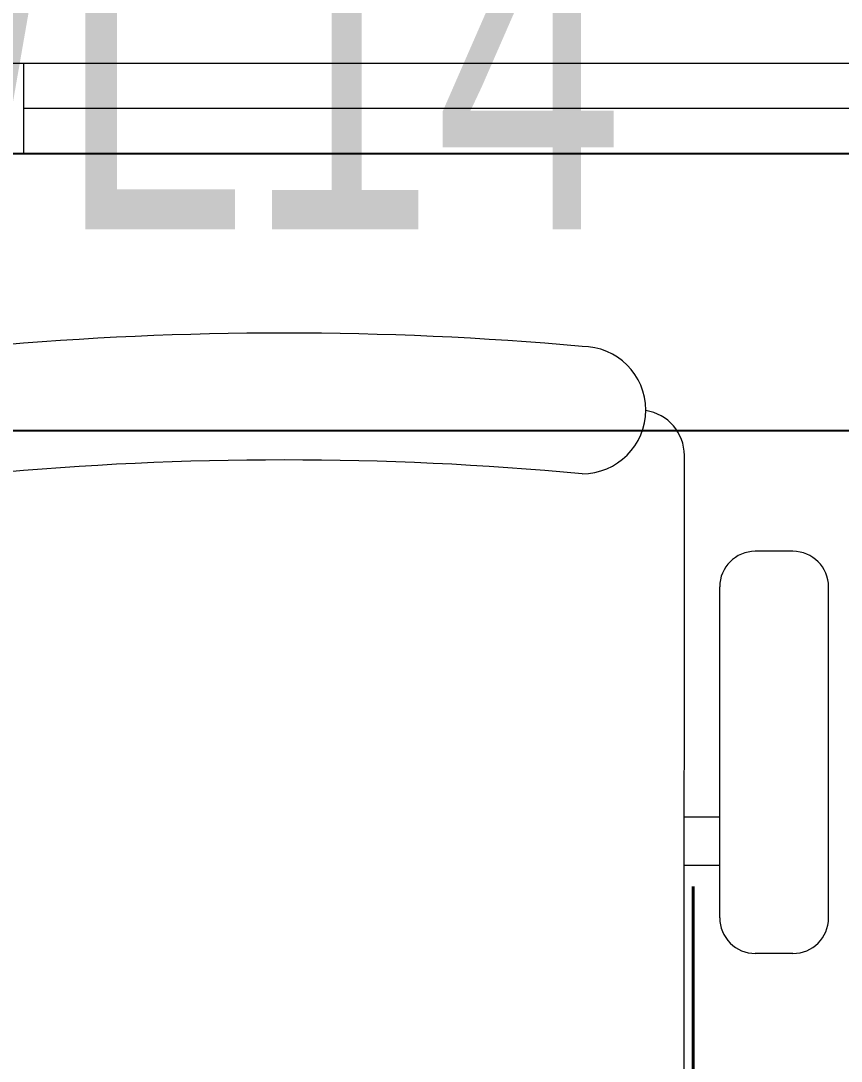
# Model space of a CAD drawing. Header units: inches. Extents: x -12418 to 183584, y -29325 to 19878.
# Drawn here: x 40268 to 40720, y -3348 to -2774 of the extents above; entities that cross this region are included whole.
import ezdxf
from ezdxf import colors
from ezdxf.entities.mleader import LeaderData, LeaderLine
from ezdxf.enums import TextEntityAlignment as Align
from ezdxf.math import Vec2, Vec3

# ---------------------------------------------------------------- set-up
doc = ezdxf.new("R2010")
doc.units = ezdxf.units.IN
doc.header["$LTSCALE"] = 25
doc.header["$MEASUREMENT"] = 0
doc.linetypes.add('DASHDOT', pattern=[25.4, 12.7, -6.35, 0, -6.35])
doc.layers.get('0').update_dxf_attribs({"color": 8})
for name, color, linetype, lineweight in [('00-Ground Floor$0$Aluminum', 251, 'Continuous', 5), ('00-Ground Floor$0$LOADING', 253, 'Continuous', 5), ('00-Ground Floor$0$Walls', 251, 'Continuous', 5), ('E-LITE-CIRC-NUMB', 6, 'Continuous', 25), ('E-LITE-CLNG', 150, 'Continuous', 35), ('E-LITE-CLNG-CNDT', 6, 'DASHDOT', 35), ('E-LITE-CTRL', 6, 'Continuous', 25), ('E-LITE-IDEN', 6, 'Continuous', 25), ('E-LITE-TEXT', 6, 'Continuous', 25)]:
    doc.layers.add(name, color=color, linetype=linetype, lineweight=lineweight)
doc.layers.add('00-Ground Floor$0$False Ceiling', color=251, linetype='Continuous')
doc.styles.add('DC_Elc_Romans', font='elc_romans.shx', dxfattribs={"width": 0.7})
doc.styles.add('DC_Simplex', font='SIMPLEX.shx', dxfattribs={"width": 0.7})

# ---------------------------------------------------------------- blocks, each defined once
blk = doc.blocks.new('00-Ground Floor$0$GF21018-P')
at = {"color": 0}
for p, q in [((-0.2207, 0.47563), (-0.2207, 0.0675)), ((-0.2806, 0.34221), (-0.25983, 0.34221)), ((-0.30021, 0.32259), (-0.30021, 0.14)), ((-0.24021, 0.32259), (-0.24021, 0.14)), ((-0.24021, 0.29372), (-0.2207, 0.29372)), ((-0.24021, 0.26708), (-0.2207, 0.26708)), ((-0.2806, 0.12039), (-0.25983, 0.12039))]:
    blk.add_line(p, q, dxfattribs=at)
for centre, radius, start, end in [((-0.2806, 0.32259), 0.01962, 90, 180), ((-0.25983, 0.32259), 0.01962, 360, 90), ((-0.2806, 0.14), 0.01962, 180, 270), ((-0.25983, 0.14), 0.01962, 270, 360), ((-0.16429, 0.0425), 0.03511, 90, 270), ((0, 1.84674), 1.77674, 264.69456, 275.30527), ((-0.1957, 0.0675), 0.025, 180, 261.47208), ((0, 1.83136), 1.83136, 264.85322, 275.14698)]:
    blk.add_arc(centre, radius, start, end, dxfattribs=at)
blk = doc.blocks.new('00-Ground Floor$0$A$C37be4daf')
at = {"layer": '00-Ground Floor$0$Aluminum'}
for p, q in [((1416.01, 598.24), (216.01, 598.24)), ((1341.01, 548.24), (1341.01, 598.24)), ((291.01, 573.24), (1341.01, 573.24)), ((1391.01, 548.24), (241.01, 548.24))]:
    blk.add_line(p, q, dxfattribs=at)
blk = doc.blocks.new('00-Ground Floor$0$A$Ce9e1c4c3')
at = {"layer": '00-Ground Floor$0$False Ceiling', "color": 254}
blk.add_line((-58300.95, -2847.43, 0), (-62050.49, -2847.43, 0), dxfattribs=at)
at = {"layer": '00-Ground Floor$0$False Ceiling', "color": 254, "linetype": 'Continuous'}
blk.add_line((-62050.49, -3000), (-58300.95, -3000), dxfattribs=at)
blk = doc.blocks.new('00-Ground Floor')
at = {"layer": '00-Ground Floor$0$Walls'}
blk.add_line((37949.51, -2847.43, 0), (41699.05, -2847.43, 0), dxfattribs=at)
at = {"rotation": 180}
blk.add_blockref('00-Ground Floor$0$A$C37be4daf', (41610.23, -2249.19, 0), dxfattribs=at)
at = {"layer": '00-Ground Floor$0$False Ceiling', "color": 254}
blk.add_blockref('00-Ground Floor$0$A$Ce9e1c4c3', (100000, 0), dxfattribs=at)
at = {"layer": '00-Ground Floor$0$LOADING', "extrusion": (2.24021e-05, 7.77426e-06, 1), "xscale": 1000, "yscale": 1000, "zscale": 1000, "rotation": 179.9985892349695}
blk.add_blockref('00-Ground Floor$0$GF21018-P', (40412.93, -2946.25, 0.86), dxfattribs=at)
blk = doc.blocks.new('*U229')
at = {"layer": 'E-LITE-CIRC-NUMB', "style": 'DC_Simplex', "width": 0.7, "flags": 8}
blk.add_attdef('CIRCUIT', text='', height=200, rotation=0, dxfattribs=at).set_placement((-473.9, 300), align=Align.RIGHT)
at = {"layer": 'E-LITE-CTRL', "style": 'DC_Simplex', "width": 0.7, "flags": 8}
blk.add_attdef('CONTROL', (1118.9, -935), '', height=200, rotation=360, dxfattribs=at)
at = {"layer": 'E-LITE-IDEN', "style": 'DC_Simplex', "width": 0.7, "flags": 8}
blk.add_attdef('TYPE', (-114.57, 448.55), '', height=200, rotation=360, dxfattribs=at)
blk = doc.blocks.new('DC_Arrow-ArrowEllipse')
at = {"color": 0}
blk.add_ellipse((0, 0), major_axis=(0.4, 0), ratio=0.4, dxfattribs=at)
at = {"color": 0, "ltscale": 0.5}
blk.add_solid([(-1.4, 0.1667), (-0.4, 0), (-1.4, -0.1667)], dxfattribs=at)

msp = doc.modelspace()

# ---------------------------------------------------------------- block references
at = {"layer": 'E-LITE-CLNG'}
ref = msp.add_blockref('*U229', (40500, -3900, 0), dxfattribs=dict(at, xscale=-1))
ref.add_attrib('TYPE', 'LD1', (40614.57, -3451.45, 0), dxfattribs={"layer": 'E-LITE-IDEN', "height": 200, "rotation": 0, "style": 'DC_Simplex', "width": 0.7, "flags": 8})
at = {"layer": 'E-LITE-CLNG-CNDT', "color": 1}
msp.add_blockref('00-Ground Floor', (0, 0), dxfattribs=at)

# ---------------------------------------------------------------- leaders
at = {"layer": 'E-LITE-TEXT'}
ml = msp.add_multileader_mtext('Standard', dxfattribs=at)
ml.set_content('TO LP-GF/L14', color=256, style='DC_Elc_Romans')
ml.set_leader_properties(color=45)
ml.set_arrow_properties(name='DC_Arrow-ArrowEllipse')
ml.build(insert=Vec2(0, 0))
ml.multileader.update_dxf_attribs({"dogleg_length": 2, "arrow_head_size": 200, "scale": 100})
ctx = ml.context
ctx.base_point, ctx.scale, ctx.char_height, ctx.arrow_head_size, ctx.landing_gap_size, ctx.plane_origin = Vec3(39172.55, -2822.43, 0), 100, 200, 200, 200, Vec3(29729.14, -895.56, 0)
notes = []
notes.append((ctx, [(0, (1, 1, 0), (38972.55, -2822.43, 0), (1, 0), 200, [(0, [(38692.12, -2597.51, 0)], 0, [])])]))
ctx.mtext.insert, ctx.mtext.flow_direction = Vec3(39372.55, -2689.09, 0), 5
for ctx, leaders in notes:
    for number, flags, end, landing, length, lines in leaders:
        leader = LeaderData()
        leader.index, (leader.has_last_leader_line, leader.has_dogleg_vector, leader.attachment_direction) = number, flags
        leader.last_leader_point, leader.dogleg_vector, leader.dogleg_length = Vec3(end), Vec3(landing), length
        for number, points, colour, breaks in lines:
            line = LeaderLine()
            line.index, line.vertices, line.color, line.breaks = number, Vec3.list(points), colors.encode_raw_color(colour), breaks
            leader.lines.append(line)
        ctx.leaders.append(leader)

doc.saveas('drawing.dxf')
